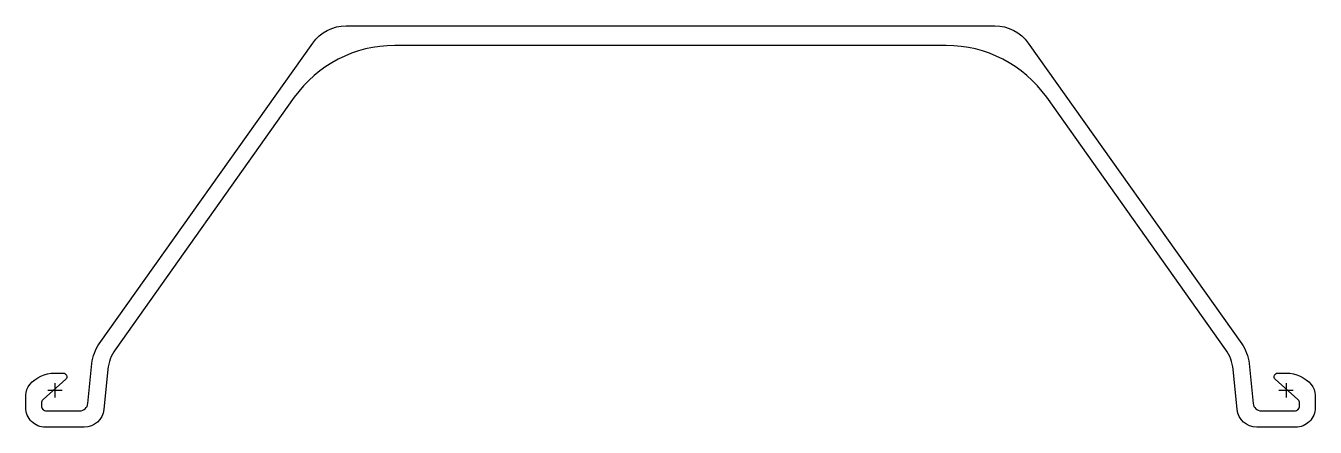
# Model space of a CAD drawing. Header units: millimetres. Extents: x -18 to 768, y -23 to 222.
import ezdxf

# ---------------------------------------------------------------- set-up
doc = ezdxf.new("R2010")
doc.units = ezdxf.units.MM
doc.header["$LTSCALE"] = 0.2

msp = doc.modelspace()

# ---------------------------------------------------------------- linework, layer by layer
at = {"flags": 128}
msp.add_lwpolyline([(207, 210.2, 0.243094), (145.83, 178.59), (36.73, 24.77, 0.130037), (32.24, 12.79), (29.79, -11.69, -0.385312), (17.85, -22.5), (-5.75, -22.5, -0.414214), (-17.75, -10.5), (-17.75, -3, -0.17875), (-15.35, 3.5, -0.219232), (-0.15, 10.5), (5.12, 10.5, -0.687281), (6.55, 6.79), (-7.26, -5.64, 0.212557), (-8.25, -7.87), (-8.25, -9.5, 0.414214), (-5.25, -12.5), (15.14, -12.5, 0.385312), (20.11, -8), (22.55, 16.42, -0.130037), (27.04, 28.39), (157.03, 211.66, -0.243094), (177.42, 222.2), (572.58, 222.2, -0.243094), (592.97, 211.66), (722.96, 28.39, -0.130037), (727.45, 16.42), (729.89, -8, 0.385312), (734.86, -12.5), (755.25, -12.5, 0.414214), (758.25, -9.5), (758.25, -7.87, 0.212557), (757.26, -5.64), (743.45, 6.79, -0.687281), (744.88, 10.5), (750.15, 10.5, -0.219232), (765.35, 3.5, -0.17875), (767.75, -3), (767.75, -10.5, -0.414214), (755.75, -22.5), (732.15, -22.5, -0.385312), (720.21, -11.69), (717.76, 12.79, 0.130037), (713.27, 24.77), (604.17, 178.59, 0.243094), (543, 210.2)], format="xyb", close=True, dxfattribs=at)
at = {"layer": 'DEFPOINTS', "ltscale": 100}
for p, q in [((-4.36, 0), (4.36, 0)), ((0, 4.36), (0, -4.36)), ((745.64, 0), (754.36, 0)), ((750, 4.36), (750, -4.36))]:
    msp.add_line(p, q, dxfattribs=at)

doc.saveas('drawing.dxf')
